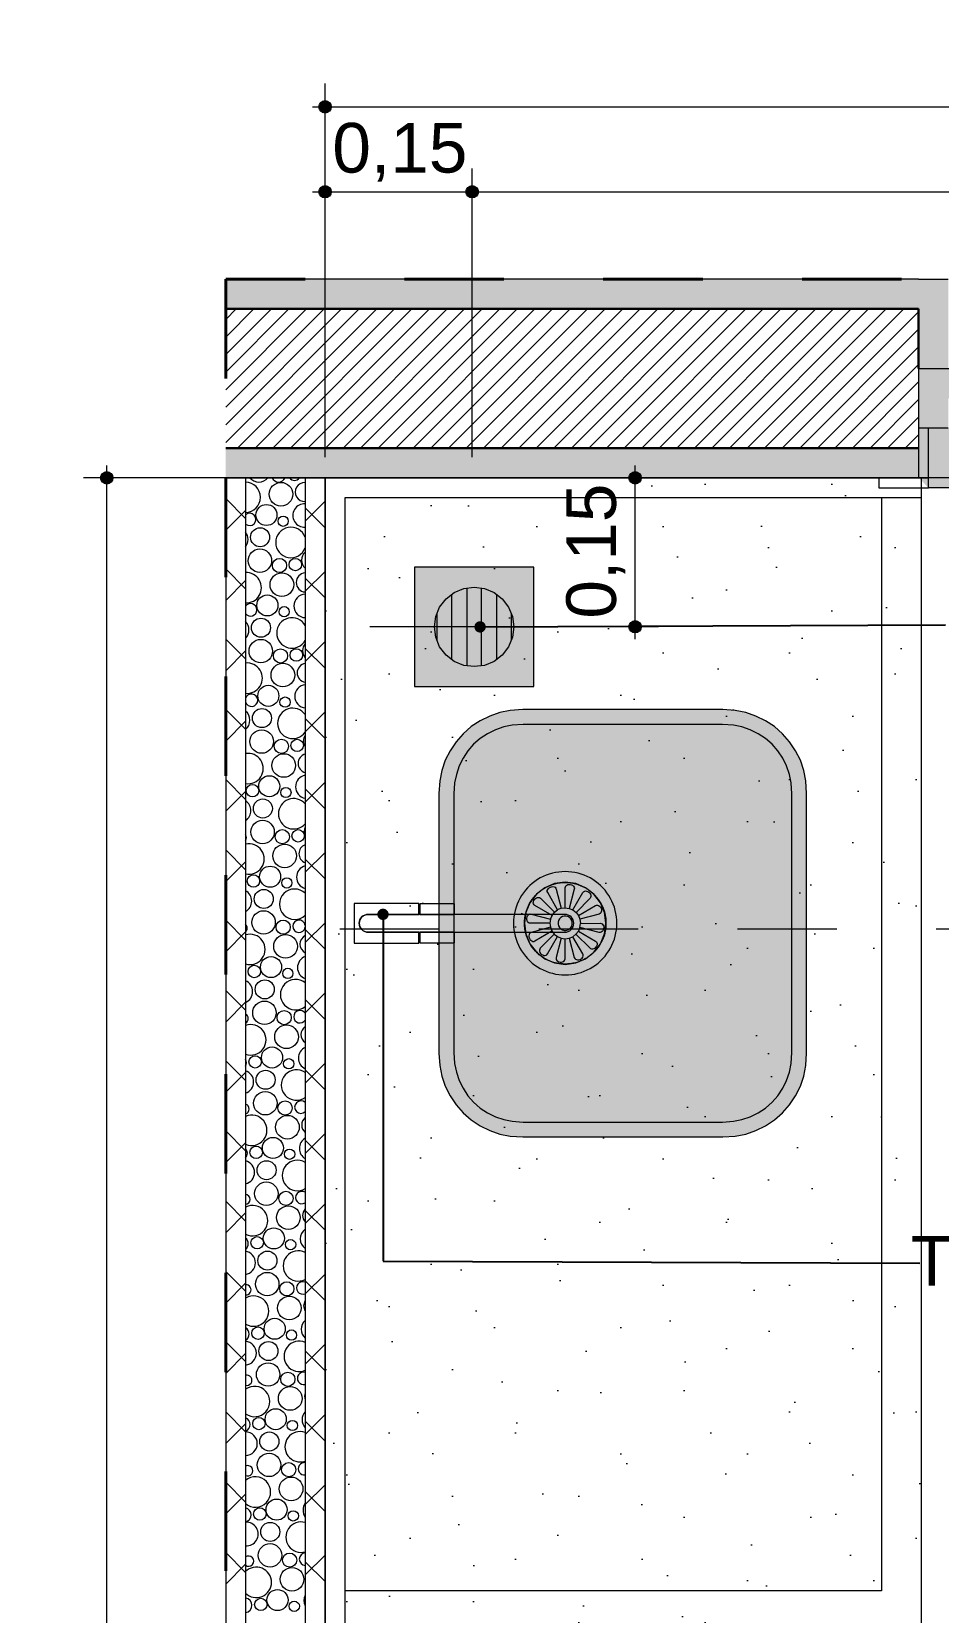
# Model space of a CAD drawing. Header units: metres. Extents: x -1.8 to 75.3, y -2 to 2.8.
# Drawn here: x 43.801 to 44.713, y 1.25 to 2.841 of the extents above; entities that cross this region are included whole.
import ezdxf

# ---------------------------------------------------------------- set-up
doc = ezdxf.new("R2010")
doc.units = ezdxf.units.M
doc.header["$MEASUREMENT"] = 0
doc.linetypes.add('Dashed', pattern=[0.035, 0.0225, -0.0125])
for name, color, linetype, lineweight in [('0_Caneta_No__1', 7, 'Continuous', 40), ('NOTAS-DETALHAMENTO.EXEC_Caneta_No__1', 7, 'Continuous', 40), ('NOTAS-DETALHAMENTO.EXEC_Caneta_No__241', 7, 'Continuous', 13), ('PAREDE CONSTRUIR_Caneta_No__10', 7, 'Continuous', 5), ('PAREDE CONSTRUIR_Caneta_No__241', 7, 'Continuous', 13), ('PAREDE CONSTRUIR_Caneta_No__255', 255, 'Continuous', 0), ('PAREDE CONSTRUIR_Caneta_No__3', 7, 'Continuous', 30), ('PAREDE CONSTRUIR_Caneta_No__83', 84, 'Continuous', 0), ('PAREDE CONSTRUIR_Caneta_No__91', 255, 'Continuous', 0)]:
    doc.layers.add(name, color=color, linetype=linetype, lineweight=lineweight)
for name, color, linetype, lineweight, true_color in [('0_Caneta_No__25', 7, 'Continuous', 13, 0x982312), ('EIXO HIDRÁULICO - Executivo.EXEC_Caneta_No__167', 7, 'Continuous', 0, 0x0035d5), ('LOUCAS-METAIS.ARQ_Caneta_No__13', 7, 'Continuous', 0, 0xaaaaaa), ('LOUCAS-METAIS.ARQ_Caneta_No__16', 7, 'Continuous', 0, 0xc9c9c9), ('LOUCAS-METAIS.ARQ_Caneta_No__18', 7, 'Continuous', 0, 0xdfdfdf), ('PAREDE CONSTRUIR_Caneta_No__9', 7, 'Continuous', 9, 0x020202), ('PAREDE CONSTRUIR_Caneta_No__96', 7, 'Continuous', 0, 0xb6b6b6), ('RALO_Caneta_No__19', 7, 'Continuous', 0, 0xe9e9e9), ('RALO_Caneta_No__96', 7, 'Continuous', 0, 0xb6b6b6)]:
    doc.layers.add(name, color=color, linetype=linetype, lineweight=lineweight, true_color=true_color)
doc.styles.add('GENERATED_STYLE_1', font='arial.ttf')
doc.dimstyles.new('GENERATED_STYLE__2', dxfattribs={"dimtxt": 0.05, "dimasz": 0.02375, "dimexe": 0.18, "dimexo": 0.267183, "dimgap": 0, "dimtad": 1, "dimzin": 0, "dimdsep": 46, "dimtxsty": 'GENERATED_STYLE_1', "dimblk": 'ARROWHEAD_11', "dimblk1": 'ARROWHEAD_11', "dimblk2": 'ARROWHEAD_11', "dimcen": 0.09, "dimclrd": 256, "dimclre": 256, "dimclrt": 256, "dimadec": 0, "dimazin": 0, "dimtfac": 1, "dimtdec": 4, "dimtmove": 0, "dimatfit": 3, "dimfxl": 0, "dimtolj": 1, "dimtzin": 0, "dimarcsym": 0})
doc.dimstyles.new('GENERATED_STYLE__3', dxfattribs={"dimtxt": 0.05, "dimasz": 0.02375, "dimexe": 0.18, "dimexo": 0.267183, "dimgap": 0, "dimtad": 1, "dimtih": 1, "dimtoh": 1, "dimzin": 0, "dimdsep": 46, "dimtxsty": 'GENERATED_STYLE_1', "dimblk": 'ARROWHEAD_11', "dimblk1": 'ARROWHEAD_11', "dimblk2": 'ARROWHEAD_11', "dimcen": 0.09, "dimclrd": 256, "dimclre": 256, "dimclrt": 256, "dimadec": 0, "dimazin": 0, "dimtfac": 1, "dimtdec": 4, "dimtmove": 0, "dimatfit": 3, "dimfxl": 0, "dimtolj": 1, "dimtzin": 0, "dimarcsym": 0})
doc.dimstyles.new('GENERATED_STYLE__4', dxfattribs={"dimtxt": 0.18, "dimasz": 0.0228, "dimexe": 0.18, "dimexo": 0.0625, "dimgap": 0, "dimtad": 0, "dimtih": 1, "dimtoh": 1, "dimdec": 4, "dimzin": 0, "dimdsep": 46, "dimcen": 0.09, "dimadec": 0, "dimazin": 0, "dimtfac": 1, "dimtdec": 4, "dimtmove": 0, "dimatfit": 3, "dimldrblk": 'ARROWHEAD_11', "dimfxl": 0, "dimtolj": 1, "dimtzin": 0, "dimarcsym": 0})
pattern_1 = [(45, (47.406207, 0.02201), (-0.03535534, 0.03535534), []), (135, (47.406207, 0.02201), (0.03535534, 0.03535534), [])]
pattern_2 = [(45, (47.40621, 0.22201), (-0.0636396, 0.0636396), [0, -0.06, 0, -0.09]), (110, (47.60621, 0.22201), (0.0845723, 0.0307818), [0, -0.044, 0, -0.076])]

# ---------------------------------------------------------------- blocks, each defined once
blk = doc.blocks.new('*X187', base_point=(47.4062, 0.022))
at = {"layer": 'PAREDE CONSTRUIR_Caneta_No__96', "color": 253, "linetype": 'Continuous', "lineweight": 0, "true_color": 0xb6b6b6}
for centre, radius in [((44.0518, 2.3758), 0.0119), ((44.0372, 2.3549), 0.0106), ((44.0308, 2.3325), 0.00959), ((44.054, 2.3486), 0.00517), ((44.0306, 2.3089), 0.0118), ((44.0503, 2.3041), 0.00715), ((44.0663, 2.305), 0.00627), ((44.0527, 2.2848), 0.0119), ((44.0381, 2.2639), 0.0106), ((44.055, 2.2576), 0.00517), ((44.0317, 2.2415), 0.00959), ((44.0315, 2.2179), 0.0118), ((44.0513, 2.2131), 0.00715), ((44.0672, 2.214), 0.00627), ((44.0537, 2.1938), 0.0119), ((44.0391, 2.1729), 0.0106), ((44.0559, 2.1666), 0.00517), ((44.0327, 2.1505), 0.00959), ((44.0324, 2.1269), 0.0118), ((44.0522, 2.1221), 0.00715), ((44.0681, 2.123), 0.00627), ((44.0546, 2.1028), 0.0119), ((44.04, 2.0819), 0.0106), ((44.0231, 2.0775), 0.00627), ((44.0336, 2.0595), 0.00959), ((44.0568, 2.0756), 0.00517), ((44.0333, 2.0359), 0.0118), ((44.0531, 2.0311), 0.00715), ((44.0691, 2.032), 0.00627), ((44.0555, 2.0118), 0.0119), ((44.0241, 1.9865), 0.00627), ((44.0409, 1.9909), 0.0106), ((44.0577, 1.9846), 0.00517), ((44.0345, 1.9685), 0.00959), ((44.0343, 1.9449), 0.0118), ((44.054, 1.9401), 0.00715), ((44.0564, 1.9208), 0.0119), ((44.0418, 1.8999), 0.0106), ((44.025, 1.8955), 0.00627), ((44.0587, 1.8936), 0.00517), ((44.0355, 1.8775), 0.00959), ((44.0352, 1.8539), 0.0118), ((44.055, 1.8491), 0.00715), ((44.0574, 1.8298), 0.0119), ((44.0428, 1.8089), 0.0106), ((44.0259, 1.8045), 0.00627), ((44.0596, 1.8026), 0.00517), ((44.0364, 1.7865), 0.00959), ((44.0361, 1.7629), 0.0118), ((44.0583, 1.7388), 0.0119), ((44.0559, 1.7581), 0.00715), ((44.0268, 1.7135), 0.00627), ((44.0437, 1.7179), 0.0106), ((44.0373, 1.6955), 0.00959), ((44.0605, 1.7116), 0.00517), ((44.0371, 1.6719), 0.0118), ((44.0568, 1.6671), 0.00715), ((44.0592, 1.6478), 0.0119), ((44.0278, 1.6225), 0.00627), ((44.0446, 1.6269), 0.0106), ((44.0615, 1.6206), 0.00517), ((44.0382, 1.6045), 0.00959), ((44.038, 1.5809), 0.0118), ((44.0577, 1.5761), 0.00715), ((44.0602, 1.5568), 0.0119), ((44.0455, 1.5359), 0.0106), ((44.0287, 1.5315), 0.00627), ((44.0624, 1.5296), 0.00517), ((44.0392, 1.5135), 0.00959), ((44.0389, 1.4899), 0.0118), ((44.0587, 1.4851), 0.00715), ((44.0611, 1.4658), 0.0119), ((44.0465, 1.4449), 0.0106), ((44.0296, 1.4405), 0.00627), ((44.0401, 1.4225), 0.00959), ((44.0633, 1.4386), 0.00517), ((44.0398, 1.3989), 0.0118), ((44.0596, 1.3941), 0.00715), ((44.062, 1.3748), 0.0119), ((44.0305, 1.3495), 0.00627), ((44.0474, 1.3539), 0.0106), ((44.0642, 1.3476), 0.00517), ((44.041, 1.3315), 0.00959), ((44.0408, 1.3079), 0.0118), ((44.0605, 1.3031), 0.00715), ((44.0629, 1.2838), 0.0119), ((44.0483, 1.2629), 0.0106), ((44.0315, 1.2585), 0.00627), ((44.0652, 1.2566), 0.00517)]:
    blk.add_circle(centre, radius, dxfattribs=at)
for centre, radius, start, end in [((44.0159, 2.3727), 0.0153, 271.0061, 88.9939), ((44.0296, 2.3999), 0.0118, 220.123, 319.877), ((44.0494, 2.3951), 0.00715, 203.4556, 336.5444), ((44.0654, 2.396), 0.00627, 216.5308, 323.4692), ((44.0758, 2.378), 0.00959, 87.7949, 272.2051), ((44.0822, 2.4004), 0.0106, 230.1231, 235.6195), ((44.0204, 2.3505), 0.00627, 228.3759, 131.6241), ((44.0756, 2.3544), 0.0118, 86.9769, 273.0231), ((44.0618, 2.3272), 0.0153, 20.4173, 339.5827), ((44.0068, 2.3303), 0.0119, 321.8387, 38.1613), ((44.0831, 2.3094), 0.0106, 130.6788, 229.3212), ((44.0168, 2.2817), 0.0153, 267.5349, 92.4651), ((44.0767, 2.287), 0.00959, 93.3358, 266.6642), ((44.0765, 2.2634), 0.0118, 91.4688, 268.5312), ((44.0213, 2.2595), 0.00627, 215.6975, 144.3025), ((44.0077, 2.2393), 0.0119, 315.1176, 44.8824), ((44.0628, 2.2362), 0.0153, 28.7642, 331.2358), ((44.0841, 2.2184), 0.0106, 137.6421, 222.3579), ((44.0178, 2.1907), 0.0153, 264.0546, 95.9454), ((44.0777, 2.196), 0.00959, 98.9082, 261.0918), ((44.0774, 2.1724), 0.0118, 95.9697, 264.0303), ((44.0222, 2.1685), 0.00627, 196.2647, 163.7353), ((44.0087, 2.1483), 0.0119, 309.112, 50.888), ((44.0637, 2.1452), 0.0153, 35.3099, 324.6901), ((44.085, 2.1274), 0.0106, 145.6985, 214.3015), ((44.0187, 2.0997), 0.0153, 260.5522, 99.4478), ((44.0786, 2.105), 0.00959, 104.5673, 255.4327), ((44.0783, 2.0814), 0.0118, 100.508, 259.492), ((44.0646, 2.0542), 0.0153, 40.9337, 319.0663), ((44.0096, 2.0573), 0.0119, 303.5813, 56.4187), ((44.0859, 2.0364), 0.0106, 155.9536, 204.0464), ((44.0118, 2.0301), 0.00517, 327.6934, 32.3066), ((44.0196, 2.0087), 0.0153, 257.0136, 102.9864), ((44.0795, 2.014), 0.00959, 110.3761, 249.6239), ((44.0793, 1.9904), 0.0118, 105.1142, 254.8858), ((44.0105, 1.9663), 0.0119, 298.3855, 61.6145), ((44.0656, 1.9632), 0.0153, 45.9808, 314.0192), ((44.0127, 1.9391), 0.00517, 311.7501, 48.2499), ((44.07, 1.941), 0.00627, 8.3662, 351.6338), ((44.0206, 1.9177), 0.0153, 253.4239, 106.5761), ((44.0805, 1.923), 0.00959, 116.4135, 243.5865), ((44.0802, 1.8994), 0.0118, 109.8229, 250.1771), ((44.0114, 1.8753), 0.0119, 293.4335, 66.5665), ((44.0665, 1.8722), 0.0153, 50.6297, 309.3703), ((44.0137, 1.8481), 0.00517, 299.1151, 60.8849), ((44.0709, 1.85), 0.00627, 32.7022, 327.2978), ((44.0215, 1.8267), 0.0153, 249.7658, 110.2342), ((44.0814, 1.832), 0.00959, 122.7866, 237.2134), ((44.0811, 1.8084), 0.0118, 114.6758, 245.3242), ((44.01, 1.8036), 0.00715, 330.6815, 29.3185), ((44.0124, 1.7843), 0.0119, 288.6609, 71.3391), ((44.0674, 1.7812), 0.0153, 54.9871, 305.0129), ((44.0146, 1.7571), 0.00517, 287.8935, 72.1065), ((44.0224, 1.7357), 0.0153, 246.0194, 113.9806), ((44.0718, 1.759), 0.00627, 46.0826, 313.9174), ((44.0823, 1.741), 0.00959, 129.656, 230.344), ((44.0821, 1.7174), 0.0118, 119.7261, 240.2739), ((44.0109, 1.7126), 0.00715, 317.921, 42.079), ((44.0133, 1.6933), 0.0119, 284.0192, 75.9808), ((44.0683, 1.6902), 0.0153, 59.1234, 300.8766), ((44.0155, 1.6661), 0.00517, 277.3501, 82.6499), ((44.0728, 1.668), 0.00627, 56.9239, 303.0761), ((44.0233, 1.6447), 0.0153, 242.1605, 117.8395), ((44.0832, 1.65), 0.00959, 137.2938, 222.7062), ((44.0118, 1.6216), 0.00715, 307.7728, 52.2272), ((44.083, 1.6264), 0.0118, 125.0453, 234.9547), ((44.0142, 1.6023), 0.0119, 279.4699, 80.5301), ((44.0693, 1.5992), 0.0153, 63.088, 296.912), ((44.0165, 1.5751), 0.00517, 267.0545, 92.9455), ((44.0737, 1.577), 0.00627, 66.5541, 293.4459), ((44.0243, 1.5537), 0.0153, 238.1589, 121.8411), ((44.0842, 1.559), 0.00959, 146.2537, 213.7463), ((44.0839, 1.5354), 0.0118, 130.7375, 229.2625), ((44.0127, 1.5306), 0.00715, 298.8712, 61.1288), ((44.0152, 1.5113), 0.0119, 274.9802, 85.0198), ((44.0702, 1.5082), 0.0153, 66.9177, 293.0823), ((44.0174, 1.4841), 0.00517, 256.6615, 103.3385), ((44.0746, 1.486), 0.00627, 75.5216, 284.4784), ((44.0252, 1.4627), 0.0153, 233.9752, 126.0248), ((44.0851, 1.468), 0.00959, 158.1514, 201.8486), ((44.0848, 1.4444), 0.0118, 136.9673, 223.0327), ((44.0137, 1.4396), 0.00715, 290.6803, 69.3197), ((44.0161, 1.4203), 0.0119, 270.521, 89.479), ((44.0711, 1.4172), 0.0153, 70.6412, 289.3588), ((44.0755, 1.395), 0.00627, 84.1372, 275.8628), ((44.0183, 1.3931), 0.00517, 245.7939, 114.2061), ((44.0261, 1.3717), 0.0153, 229.556, 130.444), ((44.0146, 1.3486), 0.00715, 282.9125, 77.0875), ((44.0858, 1.3534), 0.0118, 144.031, 215.969), ((44.017, 1.3293), 0.0119, 266.065, 93.935), ((44.072, 1.3262), 0.0153, 74.2814, 285.7186), ((44.0192, 1.3021), 0.00517, 233.89, 126.11), ((44.0765, 1.304), 0.00627, 92.6206, 267.3794), ((44.027, 1.2807), 0.0153, 224.8241, 135.1759), ((44.0155, 1.2576), 0.00715, 275.3808, 84.6192), ((44.0867, 1.2624), 0.0118, 152.5863, 207.4137)]:
    blk.add_arc(centre, radius, start, end, dxfattribs=at)
blk = doc.blocks.new('*D192', base_point=(47.4062, 0.022))
at = {"layer": '0_Caneta_No__25', "linetype": 'Continuous', "lineweight": 13, "true_color": 0x982312}
for points in [[(43.8702, 2.3923), (43.8707, 2.3899), (43.8721, 2.3878), (43.8741, 2.3865), (43.8765, 2.386), (43.8789, 2.3865), (43.8809, 2.3878), (43.8823, 2.3899), (43.8827, 2.3923), (43.8823, 2.3947), (43.8809, 2.3967), (43.8789, 2.398), (43.8765, 2.3985), (43.8741, 2.398), (43.8721, 2.3967), (43.8707, 2.3947)], [(43.8702, -1.9082), (43.8707, -1.9106), (43.8721, -1.9127), (43.8741, -1.914), (43.8765, -1.9145), (43.8789, -1.914), (43.8809, -1.9127), (43.8823, -1.9106), (43.8827, -1.9082), (43.8823, -1.9059), (43.8809, -1.9038), (43.8789, -1.9025), (43.8765, -1.902), (43.8741, -1.9025), (43.8721, -1.9038), (43.8707, -1.9059)]]:
    blk.add_hatch(color=24, dxfattribs=at).paths.add_polyline_path(points)
at = {"layer": '0_Caneta_No__25', "color": 24, "linetype": 'Continuous', "lineweight": 13, "true_color": 0x982312}
for p, q in [((43.8765, 2.3985), (43.8765, 2.4048)), ((43.8702, 2.3923), (43.8531, 2.3923)), ((44.1437, 2.3923), (43.8827, 2.3923)), ((43.8765, -1.902), (43.8765, 2.386)), ((43.8702, -1.9082), (43.8531, -1.9082)), ((44.1437, -1.9082), (43.8827, -1.9082)), ((43.8765, -1.9207), (43.8765, -1.9145))]:
    blk.add_line(p, q, dxfattribs=at)
for centre in [(43.8765, 2.3923), (43.8765, -1.9082)]:
    blk.add_circle(centre, 0.00625, dxfattribs=at)
at = {"layer": '0_Caneta_No__25', "color": 24, "lineweight": 13, "true_color": 0x982312, "insert": (43.8665, 0.1753), "char_height": 0.05, "attachment_point": 7, "rotation": 90, "style": 'GENERATED_STYLE_1'}
blk.add_mtext('\\A1;{\\pql;\\fArial|b0|i0|c0|p0;\\W1.000000;4,30}', dxfattribs=at)
blk = doc.blocks.new('ARROWHEAD_11')
at = {"color": 0, "linetype": 'Continuous', "lineweight": 0}
blk.add_line((0, 0), (-1, 0), dxfattribs=at)
at = {"color": 0, "linetype": 'Continuous', "lineweight": 0, "const_width": 0.25, "flags": 128}
blk.add_lwpolyline([(-0.125, 0, 1), (0.125, 0, 1)], format="xyb", close=True, dxfattribs=at)
blk = doc.blocks.new('*D193', base_point=(47.4062, 0.022))
at = {"layer": '0_Caneta_No__25', "linetype": 'Continuous', "lineweight": 13, "true_color": 0x982312}
for points in [[(44.0899, 2.6802), (44.0904, 2.6778), (44.0918, 2.6758), (44.0938, 2.6745), (44.0962, 2.674), (44.0986, 2.6745), (44.1006, 2.6758), (44.102, 2.6778), (44.1024, 2.6802), (44.102, 2.6826), (44.1006, 2.6846), (44.0986, 2.686), (44.0962, 2.6865), (44.0938, 2.686), (44.0918, 2.6846), (44.0904, 2.6826)], [(44.2379, 2.6802), (44.2384, 2.6778), (44.2398, 2.6758), (44.2418, 2.6745), (44.2442, 2.674), (44.2466, 2.6745), (44.2486, 2.6758), (44.25, 2.6778), (44.2504, 2.6802), (44.25, 2.6826), (44.2486, 2.6846), (44.2466, 2.686), (44.2442, 2.6865), (44.2418, 2.686), (44.2398, 2.6846), (44.2384, 2.6826)]]:
    blk.add_hatch(color=24, dxfattribs=at).paths.add_polyline_path(points)
at = {"layer": '0_Caneta_No__25', "color": 24, "linetype": 'Continuous', "lineweight": 13, "true_color": 0x982312}
for p, q in [((44.0962, 2.6865), (44.0962, 2.7037)), ((44.2442, 2.6865), (44.2442, 2.7037)), ((44.0837, 2.6802), (44.0899, 2.6802)), ((44.0962, 2.413), (44.0962, 2.674)), ((44.1024, 2.6802), (44.2379, 2.6802)), ((44.2442, 2.413), (44.2442, 2.674))]:
    blk.add_line(p, q, dxfattribs=at)
for centre in [(44.0962, 2.6802), (44.2442, 2.6802)]:
    blk.add_circle(centre, 0.00625, dxfattribs=at)
at = {"layer": '0_Caneta_No__25', "color": 24, "lineweight": 13, "true_color": 0x982312, "insert": (44.1035, 2.6902), "char_height": 0.05, "attachment_point": 7, "style": 'GENERATED_STYLE_1'}
blk.add_mtext('\\A1;{\\pql;\\fArial|b0|i0|c0|p0;\\W1.000000;0,15}', dxfattribs=at)
blk = doc.blocks.new('*D194', base_point=(47.4062, 0.022))
at = {"layer": '0_Caneta_No__25', "linetype": 'Continuous', "lineweight": 13, "true_color": 0x982312}
for points in [[(44.2379, 2.6802), (44.2384, 2.6778), (44.2398, 2.6758), (44.2418, 2.6745), (44.2442, 2.674), (44.2466, 2.6745), (44.2486, 2.6758), (44.25, 2.6778), (44.2504, 2.6802), (44.25, 2.6826), (44.2486, 2.6846), (44.2466, 2.686), (44.2442, 2.6865), (44.2418, 2.686), (44.2398, 2.6846), (44.2384, 2.6826)], [(49.3208, 2.6802), (49.3213, 2.6778), (49.3227, 2.6758), (49.3247, 2.6745), (49.3271, 2.674), (49.3295, 2.6745), (49.3315, 2.6758), (49.3329, 2.6778), (49.3333, 2.6802), (49.3329, 2.6826), (49.3315, 2.6846), (49.3295, 2.686), (49.3271, 2.6865), (49.3247, 2.686), (49.3227, 2.6846), (49.3213, 2.6826)]]:
    blk.add_hatch(color=24, dxfattribs=at).paths.add_polyline_path(points)
at = {"layer": '0_Caneta_No__25', "color": 24, "linetype": 'Continuous', "lineweight": 13, "true_color": 0x982312}
for p, q in [((44.2442, 2.6865), (44.2442, 2.7037)), ((44.2442, 2.413), (44.2442, 2.674)), ((44.2504, 2.6802), (49.3208, 2.6802))]:
    blk.add_line(p, q, dxfattribs=at)
for centre in [(44.2442, 2.6802), (49.3271, 2.6802)]:
    blk.add_circle(centre, 0.00625, dxfattribs=at)
at = {"layer": '0_Caneta_No__25', "color": 24, "lineweight": 13, "true_color": 0x982312, "insert": (46.7189, 2.6902), "char_height": 0.05, "attachment_point": 7, "style": 'GENERATED_STYLE_1'}
blk.add_mtext('\\A1;{\\pql;\\fArial|b0|i0|c0|p0;\\W1.000000;5,08}', dxfattribs=at)
blk = doc.blocks.new('*D196', base_point=(47.4062, 0.022))
at = {"layer": '0_Caneta_No__25', "linetype": 'Continuous', "lineweight": 13, "true_color": 0x982312}
for points in [[(44.0899, 2.7657), (44.0904, 2.7634), (44.0918, 2.7613), (44.0938, 2.76), (44.0962, 2.7595), (44.0986, 2.76), (44.1006, 2.7613), (44.102, 2.7634), (44.1024, 2.7657), (44.102, 2.7681), (44.1006, 2.7702), (44.0986, 2.7715), (44.0962, 2.772), (44.0938, 2.7715), (44.0918, 2.7702), (44.0904, 2.7681)], [(49.4699, 2.7657), (49.4704, 2.7634), (49.4718, 2.7613), (49.4738, 2.76), (49.4762, 2.7595), (49.4786, 2.76), (49.4806, 2.7613), (49.482, 2.7634), (49.4824, 2.7657), (49.482, 2.7681), (49.4806, 2.7702), (49.4786, 2.7715), (49.4762, 2.772), (49.4738, 2.7715), (49.4718, 2.7702), (49.4704, 2.7681)]]:
    blk.add_hatch(color=24, dxfattribs=at).paths.add_polyline_path(points)
at = {"layer": '0_Caneta_No__25', "color": 24, "linetype": 'Continuous', "lineweight": 13, "true_color": 0x982312}
for p, q in [((44.0962, 2.772), (44.0962, 2.7892)), ((49.4762, 2.772), (49.4762, 2.7892)), ((44.0837, 2.7657), (44.0899, 2.7657)), ((44.0962, 2.4986), (44.0962, 2.7595)), ((44.1024, 2.7657), (49.4699, 2.7657)), ((49.4762, 2.4986), (49.4762, 2.7595)), ((49.4824, 2.7657), (49.4887, 2.7657))]:
    blk.add_line(p, q, dxfattribs=at)
for centre in [(44.0962, 2.7657), (49.4762, 2.7657)]:
    blk.add_circle(centre, 0.00625, dxfattribs=at)
at = {"layer": '0_Caneta_No__25', "color": 24, "lineweight": 13, "true_color": 0x982312, "insert": (46.7195, 2.7757), "char_height": 0.05, "attachment_point": 7, "style": 'GENERATED_STYLE_1'}
blk.add_mtext('\\A1;{\\pql;\\fArial|b0|i0|c0|p0;\\W1.000000;5,38}', dxfattribs=at)
blk = doc.blocks.new('*D197', base_point=(47.4062, 0.022))
at = {"layer": '0_Caneta_No__25', "linetype": 'Continuous', "lineweight": 13, "true_color": 0x982312}
for points in [[(44.402, 2.3923), (44.4025, 2.3899), (44.4038, 2.3878), (44.4058, 2.3865), (44.4082, 2.386), (44.4106, 2.3865), (44.4127, 2.3878), (44.414, 2.3899), (44.4145, 2.3923), (44.414, 2.3947), (44.4127, 2.3967), (44.4106, 2.398), (44.4082, 2.3985), (44.4058, 2.398), (44.4038, 2.3967), (44.4025, 2.3947)], [(44.402, 2.2424), (44.4025, 2.24), (44.4038, 2.238), (44.4058, 2.2366), (44.4082, 2.2361), (44.4106, 2.2366), (44.4127, 2.238), (44.414, 2.24), (44.4145, 2.2424), (44.414, 2.2448), (44.4127, 2.2468), (44.4106, 2.2481), (44.4082, 2.2486), (44.4058, 2.2481), (44.4038, 2.2468), (44.4025, 2.2448)]]:
    blk.add_hatch(color=24, dxfattribs=at).paths.add_polyline_path(points)
at = {"layer": '0_Caneta_No__25', "color": 24, "linetype": 'Continuous', "lineweight": 13, "true_color": 0x982312}
for p, q in [((44.4082, 2.3985), (44.4082, 2.4048)), ((44.402, 2.3923), (44.1411, 2.3923)), ((44.4317, 2.3923), (44.4145, 2.3923)), ((44.4082, 2.2486), (44.4082, 2.386)), ((44.402, 2.2424), (44.1411, 2.2424)), ((44.4082, 2.2299), (44.4082, 2.2361)), ((44.4317, 2.2424), (44.4145, 2.2424))]:
    blk.add_line(p, q, dxfattribs=at)
for centre in [(44.4082, 2.3923), (44.4082, 2.2424)]:
    blk.add_circle(centre, 0.00625, dxfattribs=at)
at = {"layer": '0_Caneta_No__25', "color": 24, "lineweight": 13, "true_color": 0x982312, "insert": (44.3982, 2.2506), "char_height": 0.05, "attachment_point": 7, "rotation": 90, "style": 'GENERATED_STYLE_1'}
blk.add_mtext('\\A1;{\\pql;\\fArial|b0|i0|c0|p0;\\W1.000000;0,15}', dxfattribs=at)

msp = doc.modelspace()

# ---------------------------------------------------------------- hatches: boundary and pattern name
at = {"layer": 'LOUCAS-METAIS.ARQ_Caneta_No__16', "linetype": 'Continuous', "lineweight": 0, "true_color": 0xc9c9c9}
h = msp.add_hatch(dxfattribs=at)
h.set_pattern_fill('Haie_OD_LEGENDA_000b', color=9, style=0, pattern_type=2)
h.set_pattern_definition(pattern_2)
h.paths.add_polyline_path([(44.0962, 2.3923), (44.0962, 2.3723), (44.6962, 2.3723), (44.6962, 2.3923)])
h = msp.add_hatch(dxfattribs=at)
h.set_pattern_fill('Haie_OD_LEGENDA_000b', color=9, style=0, pattern_type=2)
h.set_pattern_definition(pattern_2)
h.paths.add_polyline_path([(44.0962, 2.3723), (44.0962, 1.2723), (44.1162, 1.2723), (44.1162, 2.3723)])
h = msp.add_hatch(dxfattribs=at)
h.set_pattern_fill('Haie_OD_LEGENDA_000b', color=9, style=0, pattern_type=2)
h.set_pattern_definition(pattern_2)
h.paths.add_polyline_path([(44.1162, 2.3723), (44.1162, 1.2723), (44.6562, 1.2723), (44.6562, 2.3723)])
h = msp.add_hatch(dxfattribs=at)
h.set_pattern_fill('Haie_OD_LEGENDA_000b', color=9, style=0, pattern_type=2)
h.set_pattern_definition(pattern_2)
h.paths.add_polyline_path([(44.6562, 2.3723), (44.6562, 1.2723), (44.6962, 1.2723), (44.6962, 2.3723)])
h = msp.add_hatch(dxfattribs=at)
h.set_pattern_fill('Haie_OD_LEGENDA_000b', color=9, style=0, pattern_type=2)
h.set_pattern_definition(pattern_2)
h.paths.add_polyline_path([(44.0962, 1.2723), (44.0962, 0.2923), (44.1162, 0.2923), (44.1162, 1.2723)])
h = msp.add_hatch(dxfattribs=at)
h.set_pattern_fill('Haie_OD_LEGENDA_000b', color=9, style=0, pattern_type=2)
h.set_pattern_definition(pattern_2)
h.paths.add_polyline_path([(44.1162, 1.2723), (44.1162, 0.2923), (44.6962, 0.2923), (44.6962, 1.2723)])
at = {"layer": 'LOUCAS-METAIS.ARQ_Caneta_No__18', "linetype": 'Continuous', "lineweight": 0, "true_color": 0xdfdfdf}
msp.add_hatch(color=254, dxfattribs=at).paths.add_polyline_path([(44.2951, 2.159), (44.2826, 2.1582), (44.2721, 2.1561), (44.2619, 2.1526), (44.2522, 2.1479), (44.2432, 2.1419), (44.2351, 2.1348), (44.228, 2.1266), (44.222, 2.1177), (44.2172, 2.108), (44.2138, 2.0978), (44.2117, 2.0872), (44.2108, 2.0747), (44.2108, 1.8133), (44.2117, 1.8008), (44.2138, 1.7902), (44.2172, 1.78), (44.222, 1.7704), (44.228, 1.7614), (44.2351, 1.7533), (44.2432, 1.7462), (44.2522, 1.7402), (44.2619, 1.7354), (44.2721, 1.7319), (44.2826, 1.7298), (44.2951, 1.729), (44.4966, 1.729), (44.509, 1.7298), (44.5196, 1.7319), (44.5298, 1.7354), (44.5395, 1.7402), (44.5485, 1.7462), (44.5566, 1.7533), (44.5637, 1.7614), (44.5697, 1.7704), (44.5745, 1.78), (44.5779, 1.7902), (44.58, 1.8008), (44.5808, 1.8133), (44.5808, 2.0747), (44.58, 2.0872), (44.5779, 2.0978), (44.5745, 2.108), (44.5697, 2.1177), (44.5637, 2.1266), (44.5566, 2.1348), (44.5485, 2.1419), (44.5395, 2.1479), (44.5298, 2.1526), (44.5196, 2.1561), (44.509, 2.1582), (44.4966, 2.159)])
at = {"layer": 'PAREDE CONSTRUIR_Caneta_No__241', "linetype": 'Continuous', "lineweight": 13}
h = msp.add_hatch(dxfattribs=at)
h.set_pattern_fill('common_brick_000b', style=0, pattern_type=2)
h.set_pattern_definition([(45, (47.406207, 0.022009), (-0.008838835, 0.008838835), [])])
h.paths.add_polyline_path([(43.9962, 2.5623), (43.9962, 2.4223), (44.6934, 2.4223), (44.6934, 2.4423), (44.6934, 2.5023), (44.6934, 2.5623)])
at = {"layer": 'PAREDE CONSTRUIR_Caneta_No__255', "linetype": 'Continuous', "lineweight": 0}
for points in [[(44.6934, 2.5023), (44.6934, 2.4423), (44.7234, 2.4423), (44.7234, 2.4723), (44.7334, 2.4723), (44.7334, 2.5023)], [(46.1934, 2.4423), (44.6934, 2.4423), (44.6934, 2.3923), (44.7034, 2.3823), (46.1834, 2.3823), (46.1934, 2.3923)]]:
    msp.add_hatch(color=255, dxfattribs=at).paths.add_polyline_path(points)
at = {"layer": 'PAREDE CONSTRUIR_Caneta_No__83', "linetype": 'Continuous', "lineweight": 0}
h = msp.add_hatch(dxfattribs=at)
h.set_pattern_fill('Placomur_000b', color=84, style=0, pattern_type=2)
h.set_pattern_definition(pattern_1)
h.paths.add_polyline_path([(43.9962, 2.3923), (43.9962, -1.9082), (44.0162, -1.9082), (44.0162, 2.3923)])
h = msp.add_hatch(dxfattribs=at)
h.set_pattern_fill('Placomur_000b', color=84, style=0, pattern_type=2)
h.set_pattern_definition(pattern_1)
h.paths.add_polyline_path([(44.0762, 2.3923), (44.0762, -1.9082), (44.0962, -1.9082), (44.0962, 2.3923)])
at = {"layer": 'PAREDE CONSTRUIR_Caneta_No__91', "linetype": 'Continuous', "lineweight": 0}
for points in [[(44.6934, 2.5923), (43.9962, 2.5923), (43.9962, 2.5623), (44.6934, 2.5623)], [(44.7234, 2.5923), (44.6934, 2.5923), (44.6934, 2.5623), (44.6934, 2.5023), (44.7234, 2.5023)], [(43.9962, 2.3923), (44.6934, 2.3923), (44.6934, 2.4223), (43.9962, 2.4223)]]:
    msp.add_hatch(color=255, dxfattribs=at).paths.add_polyline_path(points)
at = {"layer": 'RALO_Caneta_No__19', "linetype": 'Continuous', "lineweight": 0, "true_color": 0xe9e9e9}
h = msp.add_hatch(color=254, dxfattribs=at)
h.paths.add_polyline_path([(44.1862, 2.1823), (44.3062, 2.1823), (44.3062, 2.3023), (44.1862, 2.3023)])
h.paths.add_polyline_path([(44.2462, 2.2823), (44.2565, 2.2809), (44.2662, 2.2769), (44.2745, 2.2705), (44.2808, 2.2623), (44.2848, 2.2526), (44.2862, 2.2423), (44.2848, 2.2319), (44.2808, 2.2223), (44.2745, 2.214), (44.2662, 2.2076), (44.2565, 2.2036), (44.2462, 2.2023), (44.2358, 2.2036), (44.2262, 2.2076), (44.2179, 2.214), (44.2115, 2.2223), (44.2076, 2.2319), (44.2062, 2.2423), (44.2076, 2.2526), (44.2115, 2.2623), (44.2179, 2.2705), (44.2262, 2.2769), (44.2358, 2.2809)], flags=0)
for points in [[(44.2179, 2.214), (44.2237, 2.2095), (44.2237, 2.275), (44.2179, 2.2705), (44.2115, 2.2623), (44.2087, 2.2554), (44.2087, 2.2292), (44.2115, 2.2223)], [(44.2358, 2.2036), (44.2387, 2.2032), (44.2387, 2.2813), (44.2358, 2.2809), (44.2262, 2.2769), (44.2237, 2.275), (44.2237, 2.2095), (44.2262, 2.2076)], [(44.2387, 2.2032), (44.2462, 2.2023), (44.2537, 2.2032), (44.2537, 2.2813), (44.2462, 2.2823), (44.2387, 2.2813)], [(44.2537, 2.2032), (44.2565, 2.2036), (44.2662, 2.2076), (44.2687, 2.2095), (44.2687, 2.275), (44.2662, 2.2769), (44.2565, 2.2809), (44.2537, 2.2813)], [(44.2687, 2.2095), (44.2745, 2.214), (44.2808, 2.2223), (44.2837, 2.2292), (44.2837, 2.2554), (44.2808, 2.2623), (44.2745, 2.2705), (44.2687, 2.275)], [(44.2087, 2.2292), (44.2087, 2.2554), (44.2076, 2.2526), (44.2062, 2.2423), (44.2076, 2.2319)], [(44.2837, 2.2554), (44.2837, 2.2292), (44.2848, 2.2319), (44.2862, 2.2423), (44.2848, 2.2526)]]:
    msp.add_hatch(color=254, dxfattribs=at).paths.add_polyline_path(points)

# ---------------------------------------------------------------- linework, layer by layer
at = {"layer": '0_Caneta_No__1', "color": 7, "linetype": 'Dashed', "lineweight": 40}
msp.add_lwpolyline([(43.9962, -2.0482), (49.6762, -2.0482), (49.6762, 2.5923), (43.9962, 2.5923)], close=True, dxfattribs=at)
at = {"layer": 'EIXO HIDRÁULICO - Executivo.EXEC_Caneta_No__167', "color": 162, "linetype": 'Dashed', "lineweight": 0, "true_color": 0x0035d5}
msp.add_line((44.1112, 1.9383), (45.0607, 1.9383), dxfattribs=at)
at = {"layer": 'LOUCAS-METAIS.ARQ_Caneta_No__13', "color": 253, "linetype": 'Continuous', "lineweight": 0, "true_color": 0xaaaaaa, "flags": 128}
for points in [[(44.6962, 2.3923), (44.0962, 2.3923)], [(44.0962, 2.3923), (44.0962, 2.3723)], [(44.6962, 2.3923), (44.6962, 2.3723)], [(44.0962, 2.3723), (44.0962, 1.2723), (44.0962, 0.2923)], [(44.6962, 2.3723), (44.1162, 2.3723)], [(44.1162, 2.3723), (44.1162, 1.2723), (44.1162, 0.2923)], [(44.6562, 2.3723), (44.6562, 1.2723)], [(44.6962, 2.3723), (44.6962, 1.2723), (44.6962, 0.2923)], [(44.6562, 1.2723), (44.1162, 1.2723)]]:
    msp.add_lwpolyline(points, dxfattribs=at)
at = {"layer": 'LOUCAS-METAIS.ARQ_Caneta_No__13', "color": 253, "linetype": 'Continuous', "lineweight": 0, "true_color": 0xaaaaaa}
for points in [[(44.2951, 2.159), (44.2826, 2.1582), (44.2721, 2.1561), (44.2619, 2.1526), (44.2522, 2.1479), (44.2432, 2.1419), (44.2351, 2.1348), (44.228, 2.1266), (44.222, 2.1177), (44.2172, 2.108), (44.2138, 2.0978), (44.2117, 2.0872), (44.2108, 2.0747), (44.2108, 1.8133), (44.2117, 1.8008), (44.2138, 1.7902), (44.2172, 1.78), (44.222, 1.7704), (44.228, 1.7614), (44.2351, 1.7533), (44.2432, 1.7462), (44.2522, 1.7402), (44.2619, 1.7354), (44.2721, 1.7319), (44.2826, 1.7298), (44.2951, 1.729), (44.4966, 1.729), (44.509, 1.7298), (44.5196, 1.7319), (44.5298, 1.7354), (44.5395, 1.7402), (44.5485, 1.7462), (44.5566, 1.7533), (44.5637, 1.7614), (44.5697, 1.7704), (44.5745, 1.78), (44.5779, 1.7902), (44.58, 1.8008), (44.5808, 1.8133), (44.5808, 2.0747), (44.58, 2.0872), (44.5779, 2.0978), (44.5745, 2.108), (44.5697, 2.1177), (44.5637, 2.1266), (44.5566, 2.1348), (44.5485, 2.1419), (44.5395, 2.1479), (44.5298, 2.1526), (44.5196, 2.1561), (44.509, 2.1582), (44.4966, 2.159)], [(44.5157, 1.7465), (44.5241, 1.7493), (44.532, 1.7532), (44.5393, 1.7581), (44.546, 1.7639), (44.5518, 1.7705), (44.5567, 1.7779), (44.5606, 1.7858), (44.5634, 1.7941), (44.5651, 1.8028), (44.5658, 1.8138), (44.5658, 2.0742), (44.5651, 2.0853), (44.5634, 2.0939), (44.5606, 2.1023), (44.5567, 2.1102), (44.5518, 2.1175), (44.546, 2.1241), (44.5393, 2.1299), (44.532, 2.1348), (44.5241, 2.1387), (44.5157, 2.1416), (44.5071, 2.1433), (44.4961, 2.144), (44.2956, 2.144), (44.2846, 2.1433), (44.276, 2.1416), (44.2676, 2.1387), (44.2597, 2.1348), (44.2524, 2.1299), (44.2457, 2.1241), (44.2399, 2.1175), (44.235, 2.1102), (44.2311, 2.1023), (44.2283, 2.0939), (44.2266, 2.0853), (44.2258, 2.0742), (44.2258, 1.8138), (44.2266, 1.8028), (44.2283, 1.7941), (44.2311, 1.7858), (44.235, 1.7779), (44.2399, 1.7705), (44.2457, 1.7639), (44.2524, 1.7581), (44.2597, 1.7532), (44.2676, 1.7493), (44.276, 1.7465), (44.2846, 1.7447), (44.2956, 1.744), (44.4961, 1.744), (44.5071, 1.7447)], [(44.3779, 1.9109), (44.3799, 1.9135), (44.3817, 1.9162), (44.3834, 1.919), (44.3849, 1.9219), (44.3862, 1.9249), (44.3873, 1.9279), (44.3882, 1.9311), (44.3889, 1.9343), (44.3894, 1.9375), (44.3897, 1.9408), (44.3898, 1.944), (44.3897, 1.9473), (44.3894, 1.9505), (44.3889, 1.9538), (44.3882, 1.9569), (44.3873, 1.9601), (44.3862, 1.9632), (44.3849, 1.9662), (44.3834, 1.9691), (44.3817, 1.9719), (44.3799, 1.9746), (44.3779, 1.9772), (44.3757, 1.9796), (44.3734, 1.9819), (44.371, 1.9841), (44.3684, 1.9861), (44.3657, 1.9879), (44.3629, 1.9896), (44.36, 1.9911), (44.357, 1.9924), (44.3539, 1.9935), (44.3508, 1.9944), (44.3476, 1.9951), (44.3444, 1.9956), (44.3411, 1.9959), (44.3378, 1.996), (44.3346, 1.9959), (44.3313, 1.9956), (44.3281, 1.9951), (44.3249, 1.9944), (44.3218, 1.9935), (44.3187, 1.9924), (44.3157, 1.9911), (44.3128, 1.9896), (44.31, 1.9879), (44.3073, 1.9861), (44.3047, 1.9841), (44.3022, 1.9819), (44.2999, 1.9796), (44.2978, 1.9772), (44.2958, 1.9746), (44.2939, 1.9719), (44.2923, 1.9691), (44.2908, 1.9662), (44.2895, 1.9632), (44.2884, 1.9601), (44.2875, 1.9569), (44.2868, 1.9538), (44.2863, 1.9505), (44.2859, 1.9473), (44.2858, 1.944), (44.2859, 1.9408), (44.2863, 1.9375), (44.2868, 1.9343), (44.2875, 1.9311), (44.2884, 1.9279), (44.2895, 1.9249), (44.2908, 1.9219), (44.2923, 1.919), (44.2939, 1.9162), (44.2958, 1.9135), (44.2978, 1.9109), (44.2999, 1.9084), (44.3022, 1.9061), (44.3047, 1.904), (44.3073, 1.9019), (44.31, 1.9001), (44.3128, 1.8984), (44.3157, 1.897), (44.3187, 1.8957), (44.3218, 1.8946), (44.3249, 1.8937), (44.3281, 1.8929), (44.3313, 1.8924), (44.3346, 1.8921), (44.3378, 1.892), (44.3411, 1.8921), (44.3444, 1.8924), (44.3476, 1.8929), (44.3508, 1.8937), (44.3539, 1.8946), (44.357, 1.8957), (44.36, 1.897), (44.3629, 1.8984), (44.3657, 1.9001), (44.3684, 1.9019), (44.371, 1.904), (44.3734, 1.9061), (44.3757, 1.9084)], [(44.3583, 1.9082), (44.3668, 1.9148), (44.3733, 1.9233), (44.3774, 1.9333), (44.3788, 1.944), (44.3774, 1.9547), (44.3733, 1.9647), (44.3668, 1.9733), (44.3583, 1.9798), (44.3484, 1.984), (44.3378, 1.9854), (44.3272, 1.984), (44.3174, 1.9798), (44.3089, 1.9733), (44.3024, 1.9647), (44.2983, 1.9547), (44.2969, 1.944), (44.297, 1.9466), (44.2972, 1.9492), (44.2976, 1.9517), (44.2982, 1.9542), (44.2989, 1.9567), (44.2998, 1.9591), (44.3008, 1.9615), (44.302, 1.9638), (44.3033, 1.966), (44.3047, 1.9681), (44.3063, 1.9701), (44.308, 1.9721), (44.3098, 1.9739), (44.3118, 1.9756), (44.3138, 1.9772), (44.3159, 1.9786), (44.3181, 1.9799), (44.3204, 1.9811), (44.3228, 1.9821), (44.3252, 1.983), (44.3277, 1.9837), (44.3302, 1.9843), (44.3327, 1.9847), (44.3353, 1.9849), (44.3379, 1.985), (44.3405, 1.9849), (44.343, 1.9847), (44.3456, 1.9843), (44.3481, 1.9837), (44.3506, 1.983), (44.353, 1.9821), (44.3553, 1.9811), (44.3576, 1.9799), (44.3598, 1.9786), (44.362, 1.9772), (44.364, 1.9756), (44.3659, 1.9739), (44.3678, 1.9721), (44.3695, 1.9701), (44.371, 1.9681), (44.3725, 1.966), (44.3738, 1.9638), (44.375, 1.9615), (44.376, 1.9591), (44.3769, 1.9567), (44.3776, 1.9542), (44.3782, 1.9517), (44.3786, 1.9492), (44.3788, 1.9466), (44.3789, 1.944), (44.3788, 1.9414), (44.3786, 1.9389), (44.3782, 1.9363), (44.3776, 1.9338), (44.3769, 1.9313), (44.376, 1.9289), (44.375, 1.9266), (44.3738, 1.9243), (44.3725, 1.9221), (44.371, 1.9199), (44.3695, 1.9179), (44.3678, 1.916), (44.3659, 1.9141), (44.364, 1.9124), (44.362, 1.9109), (44.3598, 1.9094), (44.3576, 1.9081), (44.3553, 1.9069), (44.353, 1.9059), (44.3506, 1.905), (44.3481, 1.9043), (44.3456, 1.9037), (44.343, 1.9033), (44.3405, 1.9031), (44.3379, 1.903), (44.3353, 1.9031), (44.3327, 1.9033), (44.3302, 1.9037), (44.3277, 1.9043), (44.3252, 1.905), (44.3228, 1.9059), (44.3204, 1.9069), (44.3181, 1.9081), (44.3159, 1.9094), (44.3138, 1.9109), (44.3118, 1.9124), (44.3098, 1.9141), (44.308, 1.916), (44.3063, 1.9179), (44.3047, 1.9199), (44.3033, 1.9221), (44.302, 1.9243), (44.3008, 1.9266), (44.2998, 1.9289), (44.2989, 1.9313), (44.2982, 1.9338), (44.2976, 1.9363), (44.2972, 1.9389), (44.297, 1.9414), (44.2969, 1.944), (44.2983, 1.9333), (44.3024, 1.9233), (44.3089, 1.9148), (44.3174, 1.9082), (44.3272, 1.9041), (44.3378, 1.9026), (44.3484, 1.9041)], [(44.2266, 1.9637), (44.1916, 1.9637), (44.1916, 1.953), (44.2266, 1.953)], [(44.3388, 1.9368), (44.3406, 1.9373), (44.3422, 1.9383), (44.3435, 1.9396), (44.3445, 1.9412), (44.345, 1.9431), (44.345, 1.945), (44.3445, 1.9468), (44.3435, 1.9484), (44.3422, 1.9498), (44.3406, 1.9507), (44.3388, 1.9512), (44.3369, 1.9512), (44.3351, 1.9507), (44.3335, 1.9498), (44.3322, 1.9484), (44.3312, 1.9468), (44.3307, 1.945), (44.3307, 1.9431), (44.3312, 1.9413), (44.3321, 1.9396), (44.3335, 1.9383), (44.3351, 1.9373), (44.3369, 1.9368)], [(44.2266, 1.9243), (44.2266, 1.935), (44.1916, 1.935), (44.1916, 1.9243)]]:
    msp.add_lwpolyline(points, close=True, dxfattribs=at)
for points in [[(44.3339, 1.9591), (44.3302, 1.9575), (44.3202, 1.975), (44.3198, 1.9759), (44.3198, 1.977), (44.3202, 1.978), (44.3209, 1.979), (44.3218, 1.9798), (44.3229, 1.9805), (44.3242, 1.9808), (44.3254, 1.9809), (44.3266, 1.9807), (44.3276, 1.9802), (44.3283, 1.9794), (44.3287, 1.9785), (44.3339, 1.9591), (44.3379, 1.9596), (44.3419, 1.959), (44.3456, 1.9574), (44.3488, 1.9549), (44.3512, 1.9517), (44.3527, 1.948), (44.3532, 1.9439), (44.3732, 1.944), (44.3742, 1.9438), (44.3751, 1.9433), (44.3758, 1.9425), (44.3763, 1.9414), (44.3766, 1.9401), (44.3765, 1.9388), (44.3762, 1.9376), (44.3757, 1.9365), (44.3749, 1.9356), (44.374, 1.9349), (44.373, 1.9347), (44.372, 1.9348), (44.3527, 1.9399), (44.3511, 1.9362), (44.3685, 1.9261), (44.3692, 1.9255), (44.3697, 1.9246), (44.37, 1.9235), (44.3699, 1.9223), (44.3695, 1.9211), (44.3688, 1.92), (44.3679, 1.9191), (44.3669, 1.9184), (44.3658, 1.918), (44.3647, 1.9179), (44.3637, 1.9182), (44.3628, 1.9188), (44.3487, 1.933), (44.3511, 1.9362)], [(44.3379, 1.9596), (44.3379, 1.9797), (44.338, 1.9807), (44.3386, 1.9816), (44.3394, 1.9824), (44.3404, 1.9829), (44.3417, 1.9831), (44.343, 1.9831), (44.3442, 1.9828), (44.3453, 1.9822), (44.3462, 1.9815), (44.3468, 1.9805), (44.3471, 1.9795), (44.347, 1.9785), (44.3419, 1.959)], [(44.3456, 1.9574), (44.3555, 1.9749), (44.3562, 1.9757), (44.3571, 1.9762), (44.3582, 1.9765), (44.3593, 1.9764), (44.3605, 1.976), (44.3616, 1.9753), (44.3626, 1.9744), (44.3632, 1.9733), (44.3636, 1.9722), (44.3637, 1.9711), (44.3634, 1.9701), (44.3629, 1.9693), (44.3488, 1.9549)], [(44.323, 1.9481), (44.3225, 1.9441), (44.3025, 1.944), (44.3015, 1.9442), (44.3006, 1.9447), (44.2999, 1.9456), (44.2994, 1.9467), (44.2991, 1.9479), (44.2991, 1.9492), (44.2994, 1.9505), (44.3, 1.9516), (44.3008, 1.9525), (44.3017, 1.9531), (44.3027, 1.9534), (44.3037, 1.9533), (44.323, 1.9481), (44.3246, 1.9519), (44.327, 1.9551), (44.3302, 1.9575)], [(44.3246, 1.9519), (44.3072, 1.9619), (44.3065, 1.9625), (44.306, 1.9635), (44.3057, 1.9645), (44.3058, 1.9657), (44.3062, 1.9669), (44.3069, 1.968), (44.3078, 1.969), (44.3088, 1.9697), (44.3099, 1.9701), (44.311, 1.9701), (44.312, 1.9699), (44.3129, 1.9693), (44.327, 1.9551)], [(44.3512, 1.9517), (44.3685, 1.9619), (44.3694, 1.9622), (44.3704, 1.9622), (44.3715, 1.9618), (44.3725, 1.9612), (44.3733, 1.9602), (44.3739, 1.9591), (44.3743, 1.9578), (44.3744, 1.9566), (44.3741, 1.9554), (44.3736, 1.9544), (44.3729, 1.9537), (44.372, 1.9532), (44.3527, 1.948)], [(44.3225, 1.9441), (44.323, 1.9401), (44.3037, 1.9348), (44.3028, 1.9344), (44.302, 1.9336), (44.3016, 1.9326), (44.3013, 1.9315), (44.3014, 1.9302), (44.3018, 1.9289), (44.3024, 1.9278), (44.3032, 1.9269), (44.3042, 1.9262), (44.3052, 1.9258), (44.3063, 1.9258), (44.3072, 1.9262), (44.3245, 1.9363), (44.3269, 1.9331), (44.3128, 1.9188), (44.3123, 1.9179), (44.312, 1.9169), (44.3121, 1.9158), (44.3124, 1.9147), (44.3131, 1.9136), (44.3141, 1.9127), (44.3152, 1.9121), (44.3163, 1.9117), (44.3175, 1.9116), (44.3186, 1.9118), (44.3195, 1.9123), (44.3201, 1.9131), (44.3301, 1.9306), (44.3338, 1.929), (44.3287, 1.9095), (44.3286, 1.9085), (44.3289, 1.9075), (44.3295, 1.9066), (44.3304, 1.9058), (44.3315, 1.9052), (44.3327, 1.9049), (44.334, 1.9049), (44.3352, 1.9051), (44.3363, 1.9057), (44.3371, 1.9064), (44.3376, 1.9073), (44.3378, 1.9083), (44.3378, 1.9285), (44.3417, 1.929), (44.347, 1.9095), (44.3474, 1.9086), (44.3481, 1.9079), (44.3491, 1.9074), (44.3503, 1.9071), (44.3515, 1.9072), (44.3528, 1.9076), (44.3539, 1.9082), (44.3548, 1.909), (44.3555, 1.91), (44.3558, 1.9111), (44.3558, 1.9121), (44.3555, 1.9131), (44.3455, 1.9305), (44.3487, 1.933)], [(44.3527, 1.9399), (44.3532, 1.9439)], [(44.323, 1.9401), (44.3245, 1.9363)], [(44.3269, 1.9331), (44.3301, 1.9306)], [(44.3338, 1.929), (44.3378, 1.9285)], [(44.3417, 1.929), (44.3455, 1.9305)]]:
    msp.add_lwpolyline(points, dxfattribs=at)
for points in [[(44.1906, 1.9241), (44.1906, 1.935), (44.1396, 1.935, -1), (44.1396, 1.953), (44.1906, 1.953), (44.1906, 1.964), (44.1256, 1.964), (44.1256, 1.9241)], [(44.3374, 1.935, 1), (44.3374, 1.953), (44.1396, 1.953, 1), (44.1396, 1.935)]]:
    msp.add_lwpolyline(points, format="xyb", close=True, dxfattribs=at)
at = {"layer": 'PAREDE CONSTRUIR_Caneta_No__10', "color": 7, "linetype": 'Continuous', "lineweight": 5}
for p, q in [((44.6934, 2.4423), (44.6934, 2.3923)), ((44.7034, 2.4423), (44.6934, 2.4423)), ((44.7034, 2.3923), (44.7034, 2.4423)), ((44.7034, 2.3923), (44.6534, 2.3923)), ((44.6534, 2.3923), (44.6534, 2.3823)), ((44.6934, 2.3923), (44.7034, 2.3923)), ((44.7034, 2.3823), (44.7034, 2.3923)), ((44.6534, 2.3823), (44.7034, 2.3823))]:
    msp.add_line(p, q, dxfattribs=at)
at = {"layer": 'PAREDE CONSTRUIR_Caneta_No__241', "color": 7, "linetype": 'Continuous', "lineweight": 13}
for p, q in [((44.6934, 2.5923), (44.7234, 2.5923)), ((44.6934, 2.5923), (44.7234, 2.5923)), ((44.6934, 2.5023), (44.6934, 2.4423)), ((44.6934, 2.5023), (44.7234, 2.5023)), ((44.6934, 2.5023), (44.6934, 2.4423)), ((44.6934, 2.4423), (44.6934, 2.4223)), ((44.6934, 2.4423), (44.6934, 2.4223)), ((44.6934, 2.4223), (44.6934, 2.3923)), ((44.6934, 2.4223), (44.6934, 2.3923)), ((44.0162, 2.3923), (44.0162, -1.9082)), ((44.0762, 2.3923), (44.0762, -1.9082)), ((44.6934, 2.3923), (44.6534, 2.3923)), ((44.6934, 2.3923), (44.6534, 2.3923))]:
    msp.add_line(p, q, dxfattribs=at)
for points in [[(44.6934, 2.5923), (43.9962, 2.5923)], [(43.9962, 2.3923), (44.6934, 2.3923)], [(43.9962, 2.3923), (44.0162, 2.3923)], [(43.9962, 2.3923), (43.9962, -1.9082)], [(44.0162, 2.3923), (44.0762, 2.3923)], [(44.0762, 2.3923), (44.0962, 2.3923)], [(44.0962, -1.9082), (44.0962, 2.3923)]]:
    msp.add_lwpolyline(points, dxfattribs=at)
at = {"layer": 'PAREDE CONSTRUIR_Caneta_No__3', "color": 7, "linetype": 'Continuous', "lineweight": 30}
for p, q in [((44.6934, 2.5623), (43.9962, 2.5623)), ((44.6934, 2.5623), (44.6934, 2.5023)), ((43.9962, 2.4223), (44.6934, 2.4223))]:
    msp.add_line(p, q, dxfattribs=at)
at = {"layer": 'PAREDE CONSTRUIR_Caneta_No__9', "color": 18, "linetype": 'Continuous', "lineweight": 9, "true_color": 0x020202}
for p, q in [((44.6934, 2.5023), (44.7334, 2.5023)), ((44.7234, 2.4423), (44.6934, 2.4423)), ((46.1834, 2.3823), (44.7034, 2.3823))]:
    msp.add_line(p, q, dxfattribs=at)
at = {"layer": 'PAREDE CONSTRUIR_Caneta_No__9', "color": 18, "linetype": 'Dashed', "lineweight": 9, "true_color": 0x020202}
msp.add_line((46.1934, 2.3923), (44.6934, 2.3923), dxfattribs=at)
at = {"layer": 'RALO_Caneta_No__96', "color": 253, "linetype": 'Continuous', "lineweight": 0, "true_color": 0xb6b6b6}
for p, q in [((44.3062, 2.3023), (44.1862, 2.3023)), ((44.1862, 2.3023), (44.1862, 2.1823)), ((44.3062, 2.1823), (44.3062, 2.3023)), ((44.2179, 2.2705), (44.2262, 2.2769)), ((44.2237, 2.2095), (44.2237, 2.275)), ((44.2262, 2.2769), (44.2358, 2.2809)), ((44.2358, 2.2809), (44.2462, 2.2823)), ((44.2387, 2.2813), (44.2387, 2.2032)), ((44.2462, 2.2823), (44.2565, 2.2809)), ((44.2537, 2.2032), (44.2537, 2.2813)), ((44.2565, 2.2809), (44.2662, 2.2769)), ((44.2662, 2.2769), (44.2745, 2.2705)), ((44.2687, 2.275), (44.2687, 2.2095)), ((44.2076, 2.2526), (44.2115, 2.2623)), ((44.2115, 2.2623), (44.2179, 2.2705)), ((44.2745, 2.2705), (44.2808, 2.2623)), ((44.2808, 2.2623), (44.2848, 2.2526)), ((44.2062, 2.2423), (44.2076, 2.2526)), ((44.2087, 2.2554), (44.2087, 2.2292)), ((44.2837, 2.2292), (44.2837, 2.2554)), ((44.2848, 2.2526), (44.2862, 2.2423)), ((44.2076, 2.2319), (44.2062, 2.2423)), ((44.2115, 2.2223), (44.2076, 2.2319)), ((44.2848, 2.2319), (44.2808, 2.2223)), ((44.2862, 2.2423), (44.2848, 2.2319)), ((44.2179, 2.214), (44.2115, 2.2223)), ((44.2262, 2.2076), (44.2179, 2.214)), ((44.2745, 2.214), (44.2662, 2.2076)), ((44.2808, 2.2223), (44.2745, 2.214)), ((44.2358, 2.2036), (44.2262, 2.2076)), ((44.2462, 2.2023), (44.2358, 2.2036)), ((44.2565, 2.2036), (44.2462, 2.2023)), ((44.2662, 2.2076), (44.2565, 2.2036)), ((44.1862, 2.1823), (44.3062, 2.1823))]:
    msp.add_line(p, q, dxfattribs=at)

# ---------------------------------------------------------------- block references
at = {"layer": 'PAREDE CONSTRUIR_Caneta_No__96', "color": 253, "linetype": 'Continuous', "lineweight": 0, "true_color": 0xb6b6b6}
msp.add_blockref('*X187', (47.4062, 0.022), dxfattribs=at)

# ---------------------------------------------------------------- texts
at = {"layer": 'NOTAS-DETALHAMENTO.EXEC_Caneta_No__1', "color": 7, "linetype": 'Continuous', "lineweight": 40, "insert": (44.9029, 1.6039), "char_height": 0.05, "attachment_point": 6, "style": 'GENERATED_STYLE_1'}
msp.add_mtext('\\A1;{\\pqr;\\fArial|b0|i0|c0|p0;\\W1.000000;T.M.0\\fArial|b0|i0|c0|p0;\\W1.000000;3}', dxfattribs=at)

# ---------------------------------------------------------------- dimensions: what is measured, and where the dimension line sits
at = {"color": 24, "linetype": 'Continuous', "lineweight": 13, "true_color": 0x982312}
for base, p1, p2, picture, middle in [((49.4762, 2.7657), (44.0962, 2.2729), (49.4762, 2.3359), '*D196', (46.7842, 2.8007)), ((44.2442, 2.6802), (44.0962, 2.3723), (44.2442, 2.2423), '*D193', (44.1682, 2.7152)), ((49.3271, 2.6802), (44.2442, 2.2423), (49.3271, 2.2412), '*D194', (46.7836, 2.7152))]:
    dim = msp.add_linear_dim(base=base, p1=p1, p2=p2, dimstyle='GENERATED_STYLE__3', dxfattribs=at)
    dim.commit()
    dim.dimension.update_dxf_attribs({"geometry": picture, "text_midpoint": middle, "dimtype": 160})
for base, p1, p2, picture, middle in [((43.8765, 2.3923), (44.1173, -1.9082), (44.0622, 2.3923), '*D192', (43.8415, 0.24)), ((44.4082, 2.3923), (44.2905, 2.2424), (44.1406, 2.3923), '*D197', (44.3732, 2.3153))]:
    dim = msp.add_linear_dim(base=base, p1=p1, p2=p2, angle=90, dimstyle='GENERATED_STYLE__2', dxfattribs=at)
    dim.commit()
    dim.dimension.update_dxf_attribs({"geometry": picture, "text_midpoint": middle, "dimtype": 160, "text_rotation": 90})

# ---------------------------------------------------------------- leaders
at = {"layer": 'NOTAS-DETALHAMENTO.EXEC_Caneta_No__241', "color": 7, "linetype": 'Continuous', "lineweight": 13, "annotation_type": 0, "has_hookline": 1, "hookline_direction": 0, "text_width": 0.1563, "horizontal_direction": (1, -7e-06, 0)}
msp.add_leader([(44.2522, 2.2423), (44.7205, 2.2442)], dimstyle='GENERATED_STYLE__4', dxfattribs=at)
at = {"layer": 'NOTAS-DETALHAMENTO.EXEC_Caneta_No__241', "color": 7, "linetype": 'Continuous', "lineweight": 13, "annotation_type": 0, "has_hookline": 1, "hookline_direction": 0, "text_width": 0.2124}
msp.add_leader([(44.1545, 1.953), (44.1545, 1.6039), (44.6947, 1.602)], dimstyle='GENERATED_STYLE__4', dxfattribs=at)

doc.saveas('drawing.dxf')
